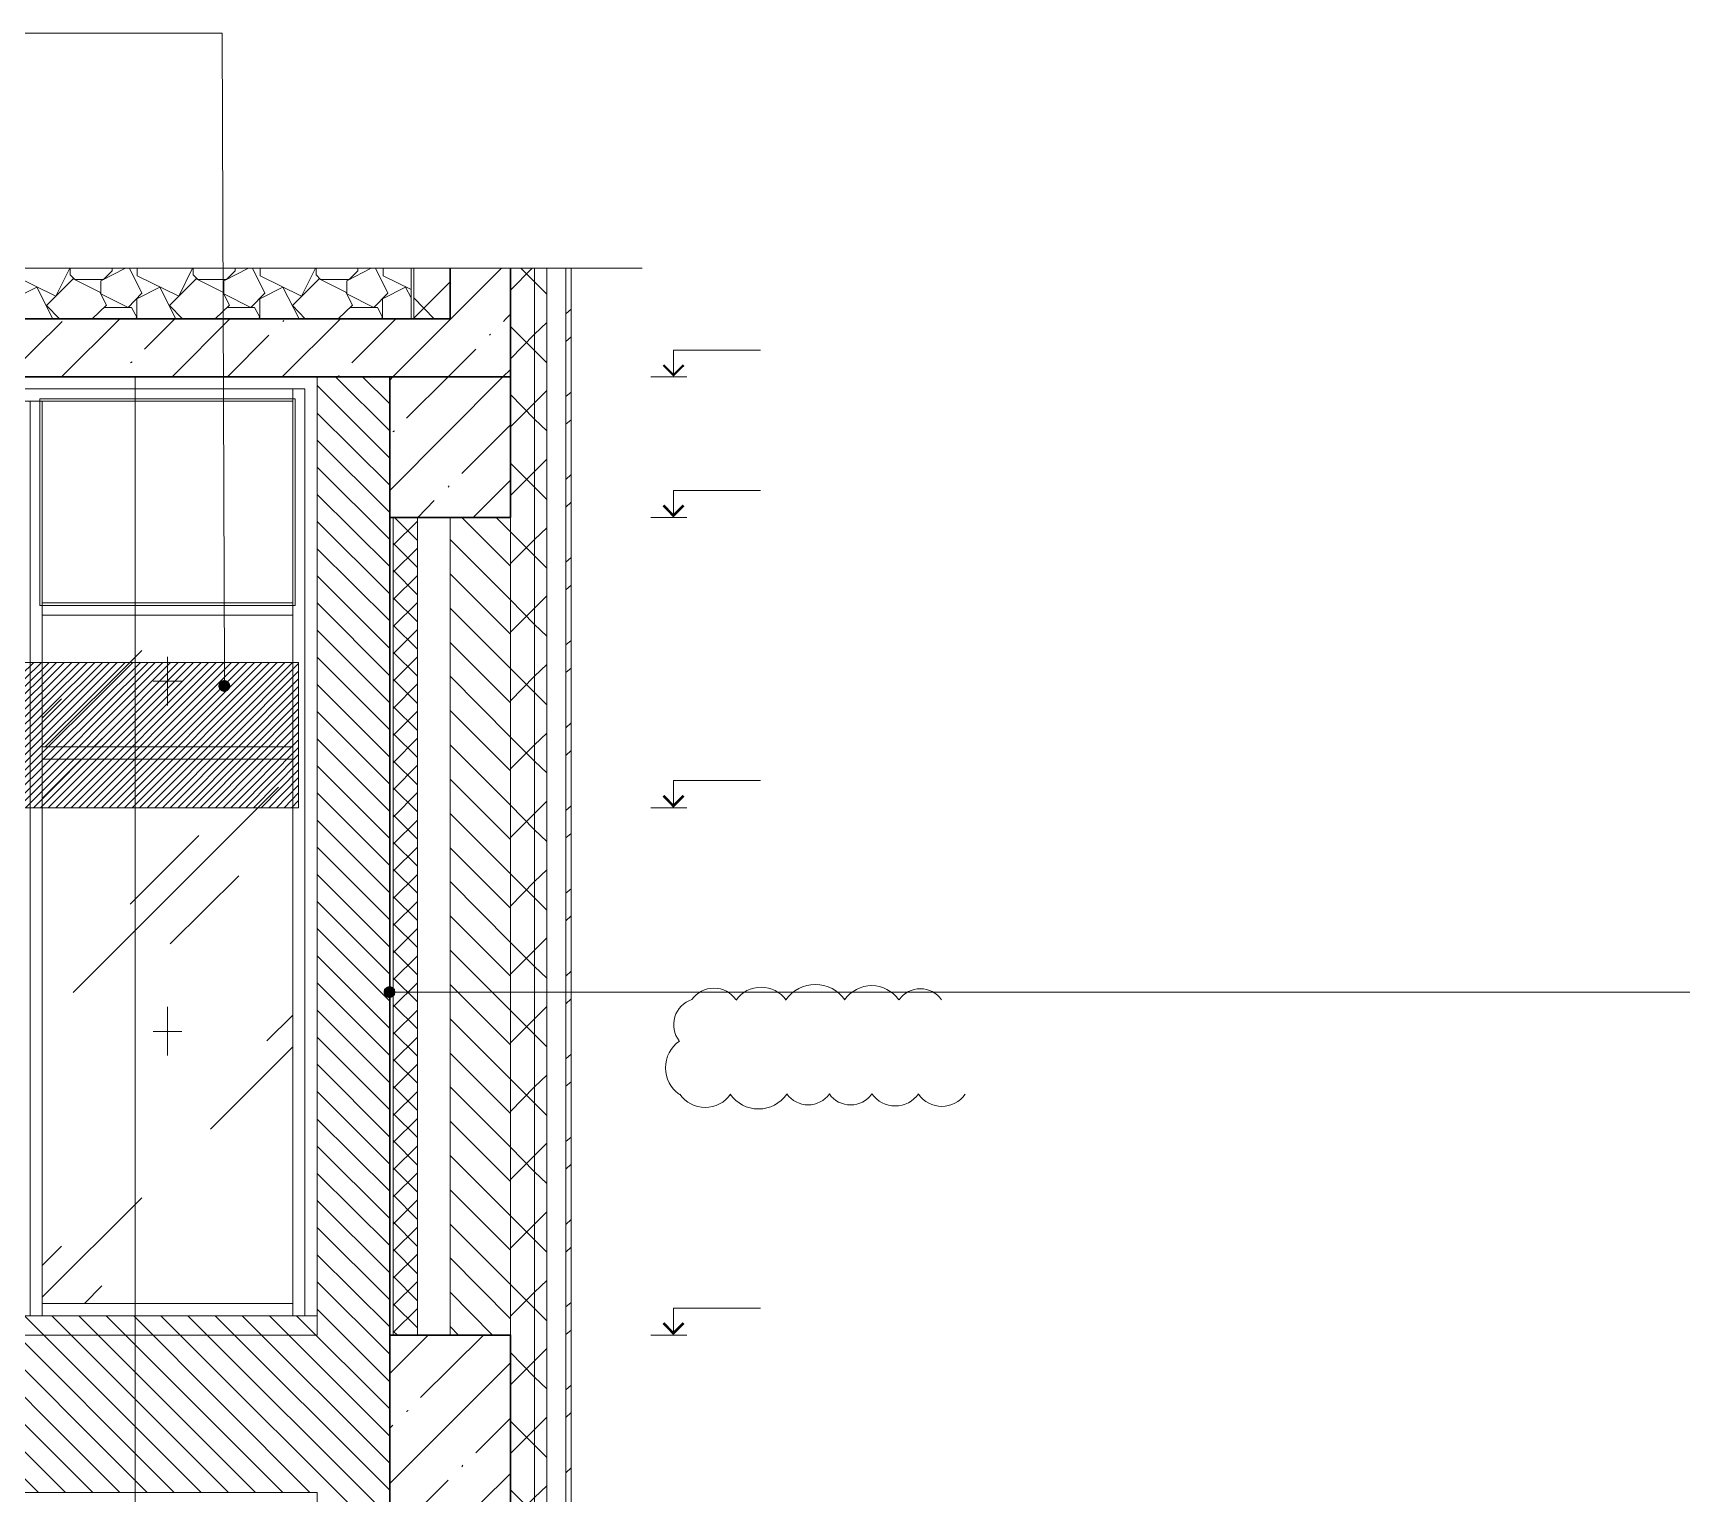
# Model space of a CAD drawing. Header units: millimetres. Extents: x -356862 to 418287, y 0 to 839748.
# Drawn here: x 350587 to 357436, y 800869 to 806908 of the extents above; entities that cross this region are included whole.
import ezdxf

# ---------------------------------------------------------------- set-up
doc = ezdxf.new("R2010")
doc.units = ezdxf.units.MM
doc.layers.add('PDF _Геометрия', color=7, linetype='Continuous', true_color=0xbababa)
doc.layers.add('PDF _Сплошная заливка', color=7, linetype='Continuous', true_color=0xf50000)

msp = doc.modelspace()

# ---------------------------------------------------------------- linework, layer by layer
at = {"layer": 'PDF _Геометрия', "color": 251, "lineweight": 20, "true_color": 0x545454}
for points in [[(351377.3534, 804234.7603), (351377.3534, 804260.1635), (351368.8856, 806908.4498), (351275.7405, 806908.4498), (346436.4259, 806908.4498)], [(352084.4098, 802943.4296), (352109.813, 802943.4296), (353360.9219, 802943.4296), (353454.0671, 802943.4296), (357436.0227, 802943.4296)]]:
    msp.add_lwpolyline(points, dxfattribs=at)
at = {"layer": 'PDF _Геометрия', "color": 7, "lineweight": 5}
for points in [[(353104.7727, 805936.7764), (353017.9784, 805936.7764), (346692.5751, 805936.7764), (346656.5872, 806080.728), (346582.4945, 805790.7078), (346546.5066, 805936.7764), (340221.1034, 805936.7764), (340134.309, 805936.7764)], [(352660.2163, 805936.7764), (352660.2163, 796505.8288)], [(352711.0227, 805936.7764), (352711.0227, 796505.8288)], [(352789.3493, 796505.8288), (352810.5187, 796505.8288), (352810.5187, 805936.7764)], [(344008.3009, 797405.5264), (344008.3009, 800875.1836), (351760.5187, 800875.1836)]]:
    msp.add_lwpolyline(points, dxfattribs=at)
at = {"layer": 'PDF _Геометрия', "color": 7, "lineweight": 30}
for points in [[(352310.9219, 805936.7764), (352310.9219, 805727.1998), (340221.1034, 805727.1998)], [(352560.7203, 805487.9861), (352560.7203, 805727.1998), (352560.7203, 805936.7764)], [(340221.1034, 805487.9861), (352061.1235, 805487.9861)]]:
    msp.add_lwpolyline(points, dxfattribs=at)
at = {"layer": 'PDF _Геометрия', "color": 8, "lineweight": 9, "true_color": 0x808080}
for points in [[(350509.4098, 805936.7764), (350509.4098, 805905.0224), (350680.8816, 805820.3449), (350738.0388, 805936.7764)], [(350831.184, 805727.1998), (350890.4582, 805784.357), (350862.938, 805837.2804), (350752.8574, 805892.3207), (350642.7768, 805782.2401), (350695.7001, 805727.1998)], [(350740.1558, 805936.7764), (350740.1558, 805909.2562), (350759.2082, 805890.2038), (350877.7566, 805890.2038), (350913.7445, 805926.1917), (350913.7445, 805936.7764)], [(350968.7848, 805936.7764), (350867.1719, 805883.853), (350867.1719, 805830.9296), (350979.3695, 805773.7724), (351036.5268, 805833.0465), (350985.7203, 805936.7764)], [(351017.4743, 805936.7764), (351017.4743, 805905.0224), (351188.9461, 805820.3449), (351246.1034, 805936.7764)], [(351339.2485, 805727.1998), (351398.5227, 805784.357), (351371.0026, 805837.2804), (351260.9219, 805892.3207), (351150.8413, 805782.2401), (351203.7647, 805727.1998)], [(351248.2203, 805936.7764), (351248.2203, 805909.2562), (351267.2727, 805890.2038), (351385.8211, 805890.2038), (351421.809, 805926.1917), (351421.809, 805936.7764)], [(351476.8493, 805936.7764), (351375.2364, 805883.853), (351375.2364, 805830.9296), (351487.434, 805773.7724), (351544.5913, 805833.0465), (351493.7848, 805936.7764)], [(351525.5388, 805936.7764), (351525.5388, 805905.0224), (351697.0106, 805820.3449), (351754.1679, 805936.7764)], [(351847.313, 805727.1998), (351906.5872, 805784.357), (351879.0671, 805837.2804), (351768.9864, 805892.3207), (351658.9058, 805782.2401), (351711.8292, 805727.1998)], [(351756.2848, 805936.7764), (351756.2848, 805909.2562), (351775.3372, 805890.2038), (351893.8856, 805890.2038), (351929.8735, 805926.1917), (351929.8735, 805936.7764)], [(351984.9138, 805936.7764), (351883.3009, 805883.853), (351883.3009, 805830.9296), (351995.4985, 805773.7724), (352052.6558, 805833.0465), (352001.8493, 805936.7764)], [(352150.0348, 805847.8651), (352033.6034, 805905.0224), (352033.6034, 805936.7764)], [(352061.1235, 805473.1675), (352073.8251, 805487.9861), (352313.0388, 805727.1998), (352522.6155, 805936.7764)], [(352160.6195, 805729.3167), (352310.9219, 805879.6191)], [(352560.7203, 805845.7482), (352649.6316, 805936.7764)], [(352711.0227, 805828.8127), (352660.2163, 805879.6191), (352603.059, 805936.7764)], [(350507.2929, 805727.1998), (350507.2929, 805809.7603), (350602.555, 805858.4498), (350668.18, 805727.1998)], [(351015.3574, 805727.1998), (351015.3574, 805809.7603), (351110.6195, 805858.4498), (351176.2445, 805727.1998)], [(351523.4219, 805727.1998), (351523.4219, 805809.7603), (351618.684, 805858.4498), (351686.4259, 805727.1998)], [(352031.4864, 805727.1998), (352031.4864, 805809.7603), (352126.7485, 805858.4498), (352150.0348, 805813.9941)], [(352245.2969, 805727.1998), (352160.6195, 805813.9941)], [(351011.1235, 805727.1998), (351015.3574, 805733.5506), (350994.188, 805773.7724), (350879.8735, 805773.7724)], [(351519.188, 805727.1998), (351523.4219, 805733.5506), (351502.2526, 805773.7724), (351387.938, 805773.7724)], [(352027.2526, 805727.1998), (352031.4864, 805733.5506), (352010.3171, 805773.7724), (351896.0026, 805773.7724)], [(352531.0832, 805716.6151), (352541.6679, 805727.1998), (352560.7203, 805746.2522)], [(352789.3493, 805748.3691), (352810.5187, 805767.4215)], [(350475.5388, 805487.9861), (350706.2848, 805716.6151)], [(350704.1679, 805487.9861), (350945.4985, 805727.1998)], [(351047.1114, 805602.3006), (351172.0106, 805727.1998)], [(351161.4259, 805487.9861), (351400.6397, 805727.1998)], [(351616.5671, 805487.9861), (351857.8977, 805727.1998)], [(351618.684, 805716.6151), (351622.9179, 805720.849)], [(351904.4703, 805545.1433), (352086.5268, 805727.1998)], [(352560.7203, 805562.0788), (352660.2163, 805663.6917), (352711.0227, 805712.3812)], [(352711.0227, 805545.1433), (352660.2163, 805595.9498), (352560.7203, 805695.4457)], [(351390.055, 805487.9861), (351561.5268, 805659.4578)], [(352130.9824, 805316.5143), (352302.4542, 805487.9861), (352416.7687, 805602.3006)], [(352473.9259, 805659.4578), (352478.1598, 805663.6917)], [(352789.3493, 805634.0546), (352810.5187, 805653.107)], [(350989.9542, 805545.1433), (350996.305, 805549.3772)], [(350932.7969, 805487.9861), (350934.9138, 805487.9861)], [(351847.313, 805487.9861), (351851.5469, 805492.2199)], [(352061.1235, 805018.0264), (352528.9663, 805487.9861), (352560.7203, 805517.6232)], [(352560.7203, 805280.5264), (352660.2163, 805380.0224), (352711.0227, 805430.8288)], [(352711.0227, 805263.5909), (352660.2163, 805312.2804), (352560.7203, 805413.8933)], [(352789.3493, 805405.4256), (352810.5187, 805424.478)], [(352073.8251, 805259.357), (352080.1759, 805263.5909)], [(352359.6114, 805087.8853), (352560.7203, 805288.9941)], [(352789.3493, 805291.1111), (352810.5187, 805310.1635)], [(352560.7203, 804996.857), (352660.2163, 805096.353), (352711.0227, 805147.1594)], [(352711.0227, 804979.9215), (352660.2163, 805030.728), (352560.7203, 805130.224)], [(352406.184, 804905.8288), (352560.7203, 805060.3651)], [(352789.3493, 805062.482), (352810.5187, 805083.6514)], [(352302.4542, 805030.728), (352306.688, 805037.0788)], [(352177.555, 804905.8288), (352245.2969, 804975.6877)], [(352789.3493, 804948.1675), (352810.5187, 804969.3369)], [(352560.7203, 804704.7199), (352359.6114, 804905.8288)], [(352711.0227, 804696.2522), (352660.2163, 804747.0586), (352560.7203, 804846.5546), (352501.4461, 804905.8288)], [(352560.7203, 804715.3046), (352660.2163, 804814.8006), (352711.0227, 804863.4901)], [(352711.0227, 804414.6998), (352660.2163, 804463.3893), (352560.7203, 804565.0022), (352310.9219, 804814.8006)], [(352789.3493, 804721.6554), (352810.5187, 804740.7078)], [(352560.7203, 804423.1675), (352310.9219, 804672.9659)], [(352560.7203, 804431.6353), (352660.2163, 804531.1312), (352711.0227, 804581.9377)], [(352789.3493, 804607.3409), (352810.5187, 804626.3933)], [(352711.0227, 804131.0304), (352660.2163, 804181.8369), (352560.7203, 804281.3328), (352310.9219, 804531.1312)], [(352560.7203, 804139.4982), (352310.9219, 804389.2965)], [(352789.3493, 804378.7119), (352810.5187, 804397.7643)], [(352560.7203, 804147.9659), (352660.2163, 804249.5788), (352711.0227, 804298.2683)], [(352711.0227, 803849.478), (352660.2163, 803898.1675), (352560.7203, 803997.6635), (352310.9219, 804249.5788)], [(352789.3493, 804264.3974), (352810.5187, 804283.4498)], [(352560.7203, 803857.9457), (352310.9219, 804107.7441)], [(352789.3493, 804035.7683), (352810.5187, 804056.9377)], [(352711.0227, 803565.8086), (352660.2163, 803614.4982), (352560.7203, 803716.1111), (352310.9219, 803965.9094)], [(352560.7203, 803866.4135), (352660.2163, 803965.9094), (352711.0227, 804014.599)], [(352789.3493, 803921.4538), (352810.5187, 803942.6232)], [(352560.7203, 803574.2764), (352310.9219, 803824.0748)], [(352711.0227, 803282.1393), (352660.2163, 803332.9457), (352560.7203, 803432.4417), (352310.9219, 803682.2401)], [(352560.7203, 803582.7441), (352660.2163, 803682.2401), (352711.0227, 803733.0465)], [(352789.3493, 803694.9417), (352810.5187, 803713.9941)], [(352789.3493, 803580.6272), (352810.5187, 803599.6796)], [(352560.7203, 803290.607), (352310.9219, 803540.4054)], [(352560.7203, 803299.0748), (352660.2163, 803400.6877), (352711.0227, 803449.3772)], [(352711.0227, 803000.5869), (352660.2163, 803049.2764), (352560.7203, 803148.7724), (352310.9219, 803400.6877)], [(352789.3493, 803351.9982), (352810.5187, 803371.0506)], [(352560.7203, 803009.0546), (352310.9219, 803258.853)], [(352789.3493, 803237.6836), (352810.5187, 803258.853)], [(352560.7203, 803017.5224), (352660.2163, 803117.0183), (352711.0227, 803167.8248)], [(352711.0227, 802716.9175), (352660.2163, 802767.724), (352560.7203, 802867.2199), (352310.9219, 803117.0183)], [(352789.3493, 803009.0546), (352810.5187, 803030.224)], [(352560.7203, 802725.3853), (352310.9219, 802975.1836)], [(352560.7203, 802733.853), (352660.2163, 802833.349), (352711.0227, 802884.1554)], [(352789.3493, 802894.7401), (352810.5187, 802915.9094)], [(352711.0227, 802433.2482), (352660.2163, 802484.0546), (352560.7203, 802583.5506), (352310.9219, 802833.349)], [(352560.7203, 802441.7159), (352310.9219, 802691.5143)], [(352789.3493, 802668.228), (352810.5187, 802687.2804)], [(352560.7203, 802450.1836), (352660.2163, 802551.7965), (352711.0227, 802600.4861)], [(352711.0227, 802151.6957), (352660.2163, 802200.3853), (352560.7203, 802301.9982), (352310.9219, 802551.7965)], [(352789.3493, 802553.9135), (352810.5187, 802572.9659)], [(352560.7203, 802160.1635), (352310.9219, 802409.9619)], [(352560.7203, 802168.6312), (352660.2163, 802268.1272), (352711.0227, 802318.9336)], [(352789.3493, 802325.2844), (352810.5187, 802344.3369)], [(352711.0227, 801868.0264), (352660.2163, 801918.8328), (352560.7203, 802018.3288), (352310.9219, 802268.1272)], [(352789.3493, 802210.9699), (352810.5187, 802232.1393)], [(352560.7203, 801876.4941), (352310.9219, 802126.2925)], [(352560.7203, 801884.9619), (352660.2163, 801984.4578), (352711.0227, 802035.2643)], [(352711.0227, 801584.357), (352660.2163, 801635.1635), (352560.7203, 801734.6594), (352310.9219, 801984.4578)], [(352789.3493, 801982.3409), (352810.5187, 802003.5103)], [(352560.7203, 801592.8248), (352310.9219, 801844.7401)], [(352789.3493, 801868.0264), (352810.5187, 801889.1957)], [(352486.6276, 801525.0828), (352310.9219, 801702.9054)], [(352560.7203, 801603.4094), (352660.2163, 801702.9054), (352711.0227, 801751.5949)], [(352789.3493, 801641.5143), (352810.5187, 801660.5667)], [(352344.7929, 801525.0828), (352310.9219, 801561.0707)], [(352061.1235, 801366.3127), (352219.8937, 801525.0828)], [(352188.1397, 801266.8167), (352448.5227, 801525.0828)], [(352789.3493, 801527.1998), (352810.5187, 801546.2522)], [(352560.7203, 801319.7401), (352660.2163, 801419.2361), (352711.0227, 801470.0425)], [(352711.0227, 801302.8046), (352660.2163, 801351.4941), (352560.7203, 801453.107)], [(352061.1235, 800911.1715), (352560.7203, 801410.7683)], [(352789.3493, 801298.5707), (352810.5187, 801317.6232)], [(352130.9824, 801209.6594), (352137.3332, 801213.8933)], [(352061.1235, 801139.8006), (352073.8251, 801152.5022)], [(352416.7687, 801038.1877), (352560.7203, 801182.1393)], [(352560.7203, 801036.0707), (352660.2163, 801135.5667), (352711.0227, 801186.3732)], [(352711.0227, 801019.1353), (352660.2163, 801069.9417), (352560.7203, 801169.4377)], [(352789.3493, 801184.2562), (352810.5187, 801205.4256)], [(352310.9219, 800705.8288), (352560.7203, 800953.5103)], [(352359.6114, 800981.0304), (352363.8453, 800987.3812)], [(352789.3493, 800955.6272), (352810.5187, 800976.7965)], [(352084.4098, 800705.8288), (352302.4542, 800925.9901)], [(352560.7203, 800754.5183), (352660.2163, 800854.0143), (352711.0227, 800902.7038)], [(352711.0227, 800735.4659), (352660.2163, 800786.2724), (352560.7203, 800885.7683)]]:
    msp.add_lwpolyline(points, dxfattribs=at)
at = {"layer": 'PDF _Геометрия', "color": 7, "lineweight": 20}
msp.add_lwpolyline([(352150.0348, 805727.1998), (352150.0348, 805936.7764)], dxfattribs=at)
at = {"layer": 'PDF _Геометрия', "color": 7, "lineweight": 9}
for points in [[(352160.6195, 805727.1998), (352160.6195, 805936.7764)], [(352560.7203, 805727.1998), (352560.7203, 796505.8288), (352789.3493, 796505.8288), (352789.3493, 805936.7764)], [(351760.5187, 805487.9861), (351760.5187, 801525.0828)], [(352310.9219, 804905.8288), (352310.9219, 801525.0828)], [(352560.7203, 801525.0828), (352560.7203, 804905.8288)], [(351760.5187, 800875.1836), (351760.5187, 797325.0828), (351760.5187, 797405.5264), (344008.3009, 797405.5264), (344008.3009, 797325.0828), (351760.5187, 797325.0828)]]:
    msp.add_lwpolyline(points, dxfattribs=at)
at = {"layer": 'PDF _Геометрия', "color": 112, "lineweight": 5, "true_color": 0x00b85c}
for points in [[(353233.9058, 805487.9861), (353233.9058, 805598.0667), (353593.7848, 805598.0667)], [(353140.7606, 805487.9861), (353288.9461, 805487.9861)], [(353233.9058, 804905.8288), (353233.9058, 805018.0264), (353593.7848, 805018.0264)], [(353140.7606, 804905.8288), (353288.9461, 804905.8288)], [(353233.9058, 803705.5264), (353233.9058, 803817.724), (353593.7848, 803817.724)], [(353140.7606, 803705.5264), (353288.9461, 803705.5264)], [(353233.9058, 801525.0828), (353233.9058, 801637.2804), (353593.7848, 801637.2804)], [(353140.7606, 801525.0828), (353288.9461, 801525.0828)]]:
    msp.add_lwpolyline(points, dxfattribs=at)
at = {"layer": 'PDF _Геометрия', "color": 112, "lineweight": 0, "true_color": 0x00b85c}
for points, const_width in [([(353276.2445, 805535.6171), (353233.9058, 805494.3369), (353192.6255, 805535.6171)], 8.9814), ([(353276.2445, 804955.5768), (353233.9058, 804913.2381), (353192.6255, 804955.5768)], 10.4783), ([(353276.2445, 803755.2744), (353233.9058, 803712.9357), (353192.6255, 803755.2744)], 10.4783), ([(353276.2445, 801574.8308), (353233.9058, 801532.4921), (353192.6255, 801574.8308)], 10.4783)]:
    msp.add_lwpolyline(points, dxfattribs=dict(at, const_width=const_width))
at = {"layer": 'PDF _Геометрия', "color": 161, "lineweight": 9, "true_color": 0x7f9fff}
for points in [[(341520.9018, 801525.0828), (341520.9018, 800875.1836), (343508.7042, 800875.1836), (343508.7042, 797405.5264), (341520.9018, 797405.5264), (341520.9018, 796675.1836), (351991.2647, 796675.1836), (351991.2647, 798004.6191), (352061.1235, 798004.6191), (352061.1235, 800705.8288), (352061.1235, 801525.0828), (352061.1235, 804905.8288), (352061.1235, 805487.9861), (351760.5187, 805487.9861), (351760.5187, 801605.5264), (344008.3009, 801605.5264), (344008.3009, 805487.9861), (343508.7042, 805487.9861), (343508.7042, 801605.5264), (341520.9018, 801605.5264)], [(352075.9421, 801525.0828), (352175.438, 801525.0828), (352175.438, 804905.8288), (352075.9421, 804905.8288)], [(344008.3009, 800875.1836), (351760.5187, 800875.1836), (351760.5187, 797405.5264), (344008.3009, 797405.5264)]]:
    msp.add_lwpolyline(points, close=True, dxfattribs=at)
at = {"layer": 'PDF _Геометрия', "color": 252, "lineweight": 18, "true_color": 0x989898}
msp.add_lwpolyline([(351009.0066, 797159.9619), (351009.0066, 805487.9861)], dxfattribs=at)
at = {"layer": 'PDF _Геометрия', "color": 161, "lineweight": 9, "true_color": 0x7f9fff}
for points in [[(352061.1235, 805263.5909), (351836.7284, 805487.9861)], [(352061.1235, 805375.7885), (351948.9259, 805487.9861)], [(352061.1235, 805151.3933), (351760.5187, 805451.9982)], [(352061.1235, 805039.1957), (351760.5187, 805337.6836)], [(352061.1235, 804926.9982), (351760.5187, 805225.4861)], [(352061.1235, 804814.8006), (351760.5187, 805113.2885)], [(352061.1235, 804702.603), (351760.5187, 805001.0909)], [(352061.1235, 804590.4054), (351760.5187, 804888.8933)], [(352078.059, 804905.8288), (352075.9421, 804903.7119)], [(352175.438, 804891.0103), (352075.9421, 804791.5143)], [(352175.438, 804810.5667), (352080.1759, 804905.8288)], [(352061.1235, 804478.2078), (351760.5187, 804776.6957)], [(352175.438, 804698.3691), (352075.9421, 804799.982)], [(352175.438, 804778.8127), (352075.9421, 804679.3167)], [(352061.1235, 804363.8933), (351760.5187, 804664.4982)], [(352175.438, 804586.1715), (352075.9421, 804687.7844)], [(352175.438, 804666.6151), (352075.9421, 804567.1191)], [(352175.438, 804473.974), (352075.9421, 804573.4699)], [(352061.1235, 804251.6957), (351760.5187, 804552.3006)], [(352175.438, 804554.4175), (352075.9421, 804454.9215)], [(352061.1235, 804139.4982), (351760.5187, 804440.103)], [(352175.438, 804361.7764), (352075.9421, 804461.2724)], [(352175.438, 804442.2199), (352075.9421, 804342.724)], [(352061.1235, 804027.3006), (351760.5187, 804327.9054)], [(352175.438, 804249.5788), (352075.9421, 804349.0748)], [(352175.438, 804330.0224), (352075.9421, 804228.4094)], [(352175.438, 804137.3812), (352075.9421, 804236.8772)], [(352061.1235, 803915.103), (351760.5187, 804215.7078)], [(352175.438, 804217.8248), (352075.9421, 804116.2119)], [(352061.1235, 803802.9054), (351760.5187, 804103.5103)], [(352175.438, 804025.1836), (352075.9421, 804124.6796)], [(352175.438, 804105.6272), (352075.9421, 804004.0143)], [(352061.1235, 803690.7078), (351760.5187, 803991.3127)], [(352175.438, 803912.9861), (352075.9421, 804012.482)], [(352175.438, 803993.4296), (352075.9421, 803891.8167)], [(352175.438, 803800.7885), (352075.9421, 803900.2844)], [(352061.1235, 803578.5103), (351760.5187, 803879.1151)], [(352175.438, 803881.232), (352075.9421, 803779.6191)], [(352061.1235, 803466.3127), (351760.5187, 803766.9175)], [(352175.438, 803688.5909), (352075.9421, 803788.0869)], [(352175.438, 803769.0344), (352075.9421, 803667.4215)], [(352061.1235, 803354.1151), (351760.5187, 803654.7199)], [(352175.438, 803576.3933), (352075.9421, 803675.8893)], [(352175.438, 803654.7199), (352075.9421, 803555.224)], [(352061.1235, 803241.9175), (351760.5187, 803542.5224)], [(352175.438, 803464.1957), (352075.9421, 803563.6917)], [(352175.438, 803542.5224), (352075.9421, 803443.0264)], [(352061.1235, 803129.7199), (351760.5187, 803430.3248)], [(352175.438, 803351.9982), (352075.9421, 803451.4941)], [(352175.438, 803430.3248), (352075.9421, 803330.8288)], [(352175.438, 803239.8006), (352075.9421, 803339.2965)], [(352061.1235, 803017.5224), (351760.5187, 803318.1272)], [(352175.438, 803318.1272), (352075.9421, 803218.6312)], [(352061.1235, 802905.3248), (351760.5187, 803205.9296)], [(352175.438, 803127.603), (352075.9421, 803227.099)], [(352175.438, 803205.9296), (352075.9421, 803106.4336)], [(352061.1235, 802793.1272), (351760.5187, 803093.732)], [(352175.438, 803015.4054), (352075.9421, 803114.9014)], [(352175.438, 803093.732), (352075.9421, 802994.2361)], [(352175.438, 802903.2078), (352075.9421, 803002.7038)], [(352061.1235, 802680.9296), (351760.5187, 802981.5344)], [(352175.438, 802981.5344), (352075.9421, 802882.0385)], [(352061.1235, 802568.732), (351760.5187, 802869.3369)], [(352175.438, 802791.0103), (352075.9421, 802890.5062)], [(352175.438, 802869.3369), (352075.9421, 802769.8409)], [(352061.1235, 802456.5344), (351760.5187, 802757.1393)], [(352175.438, 802678.8127), (352075.9421, 802778.3086)], [(352175.438, 802757.1393), (352075.9421, 802657.6433)], [(352175.438, 802566.6151), (352075.9421, 802666.1111)], [(352061.1235, 802344.3369), (351760.5187, 802644.9417)], [(352175.438, 802644.9417), (352075.9421, 802545.4457)], [(352061.1235, 802232.1393), (351760.5187, 802532.7441)], [(352175.438, 802454.4175), (352075.9421, 802553.9135)], [(352175.438, 802532.7441), (352075.9421, 802433.2482)], [(352061.1235, 802119.9417), (351760.5187, 802418.4296)], [(352175.438, 802342.2199), (352075.9421, 802441.7159)], [(352175.438, 802420.5465), (352075.9421, 802321.0506)], [(352175.438, 802227.9054), (352075.9421, 802329.5183)], [(352061.1235, 802007.7441), (351760.5187, 802306.232)], [(352175.438, 802308.349), (352075.9421, 802208.853)], [(352061.1235, 801895.5465), (351760.5187, 802194.0344)], [(352175.438, 802115.7078), (352075.9421, 802217.3207)], [(352175.438, 802196.1514), (352075.9421, 802096.6554)], [(352175.438, 802003.5103), (352075.9421, 802105.1232)], [(352061.1235, 801783.349), (351760.5187, 802081.8369)], [(352175.438, 802083.9538), (352075.9421, 801984.4578)], [(352061.1235, 801671.1514), (351760.5187, 801969.6393)], [(352175.438, 801891.3127), (352075.9421, 801992.9256)], [(352175.438, 801971.7562), (352075.9421, 801872.2603)], [(352061.1235, 801558.9538), (351760.5187, 801857.4417)], [(352175.438, 801779.1151), (352075.9421, 801880.728)], [(352175.438, 801859.5586), (352075.9421, 801760.0627)], [(352175.438, 801666.9175), (352075.9421, 801768.5304)], [(352061.1235, 801446.7562), (351760.5187, 801745.2441)], [(352175.438, 801747.3611), (352075.9421, 801647.8651)], [(352061.1235, 801332.4417), (351760.5187, 801633.0465)], [(352175.438, 801554.7199), (352075.9421, 801654.2159)], [(352175.438, 801635.1635), (352075.9421, 801535.6675)], [(350608.9058, 800875.1836), (349878.563, 801605.5264)], [(350721.1034, 800875.1836), (349990.7606, 801605.5264)], [(350833.3009, 800875.1836), (350102.9582, 801605.5264)], [(350945.4985, 800875.1836), (350215.1558, 801605.5264)], [(351057.6961, 800875.1836), (350327.3534, 801605.5264)], [(351169.8937, 800875.1836), (350439.5509, 801605.5264)], [(351282.0913, 800875.1836), (350551.7485, 801605.5264)], [(351394.2888, 800875.1836), (350663.9461, 801605.5264)], [(351506.4864, 800875.1836), (350776.1437, 801605.5264)], [(351618.684, 800875.1836), (350888.3413, 801605.5264)], [(351730.8816, 800875.1836), (351002.6558, 801605.5264)], [(352061.1235, 800659.2562), (351114.8534, 801605.5264)], [(352061.1235, 800771.4538), (351227.0509, 801605.5264)], [(352061.1235, 800883.6514), (351339.2485, 801605.5264)], [(352061.1235, 800995.849), (351451.4461, 801605.5264)], [(352061.1235, 801108.0465), (351563.6437, 801605.5264)], [(352061.1235, 801220.2441), (351675.8413, 801605.5264)], [(352092.8776, 801525.0828), (352075.9421, 801542.0183)]]:
    msp.add_lwpolyline(points, dxfattribs=at)
at = {"layer": 'PDF _Геометрия', "color": 7, "lineweight": 30}
for points in [[(352061.1235, 805487.9861), (352061.1235, 804905.8288), (352560.7203, 804905.8288), (352560.7203, 805487.9861)], [(352061.1235, 801525.0828), (352061.1235, 800705.8288), (352560.7203, 800705.8288), (352560.7203, 801525.0828)]]:
    msp.add_lwpolyline(points, close=True, dxfattribs=at)
at = {"layer": 'PDF _Геометрия', "color": 252, "lineweight": 5, "true_color": 0x989898}
for points in [[(345170.4985, 805437.1796), (346256.4864, 805437.1796), (347342.4743, 805437.1796), (348426.3453, 805437.1796), (349512.3332, 805437.1796), (350598.3211, 805437.1796), (351661.0227, 805437.1796), (351661.0227, 805386.3732), (350598.3211, 805386.3732), (349512.3332, 805386.3732), (348426.3453, 805386.3732), (347342.4743, 805386.3732), (346256.4864, 805386.3732), (345170.4985, 805386.3732), (344059.1074, 805386.3732), (344059.1074, 805437.1796)], [(351709.7122, 804526.8974), (351709.7122, 803932.0385), (351709.7122, 801605.5264), (351661.0227, 801605.5264), (351661.0227, 803932.0385), (351661.0227, 804526.8974), (351661.0227, 805437.1796), (351709.7122, 805437.1796)], [(350623.7243, 804526.8974), (350623.7243, 803932.0385), (350623.7243, 801605.5264), (350575.0348, 801605.5264), (350575.0348, 803932.0385), (350575.0348, 804526.8974), (350575.0348, 805386.3732), (350623.7243, 805386.3732)], [(351661.0227, 804552.3006), (351661.0227, 804501.4941), (350623.7243, 804501.4941), (350623.7243, 804552.3006)], [(351661.0227, 803957.4417), (351661.0227, 803906.6353), (350623.7243, 803906.6353), (350623.7243, 803957.4417)], [(350623.7243, 801605.5264), (350623.7243, 801656.3328), (351661.0227, 801656.3328), (351661.0227, 801605.5264)]]:
    msp.add_lwpolyline(points, close=True, dxfattribs=at)
at = {"layer": 'PDF _Геометрия', "color": 7, "lineweight": 5}
msp.add_lwpolyline([(350615.2566, 804541.7159), (351669.4905, 804541.7159), (351669.4905, 805396.9578), (350615.2566, 805396.9578)], close=True, dxfattribs=at)
at = {"layer": 'PDF _Геометрия', "color": 161, "lineweight": 30, "true_color": 0x7f9fff}
msp.add_lwpolyline([(352061.1235, 804905.8288), (352061.1235, 801525.0828)], dxfattribs=at)
at = {"layer": 'PDF _Геометрия', "color": 254, "lineweight": 9, "true_color": 0xdcdcdc}
for points in [[(350484.0066, 804203.0062), (350589.8534, 804306.7361)], [(350484.0066, 804171.2522), (350621.6074, 804306.7361)], [(350484.0066, 804139.4982), (350653.3614, 804306.7361)], [(350484.0066, 804107.7441), (350682.9985, 804306.7361)], [(350484.0066, 804075.9901), (350714.7526, 804306.7361)], [(350484.0066, 804044.2361), (350746.5066, 804306.7361)], [(350484.0066, 804012.482), (350778.2606, 804306.7361)], [(350484.0066, 803982.8449), (350810.0147, 804306.7361)], [(350484.0066, 803951.0909), (350841.7687, 804306.7361)], [(350484.0066, 803919.3369), (350873.5227, 804306.7361)], [(350484.0066, 803887.5828), (350903.1598, 804306.7361)], [(350484.0066, 803855.8288), (350934.9138, 804306.7361)], [(350484.0066, 803824.0748), (350966.6679, 804306.7361)], [(350484.0066, 803792.3207), (350998.4219, 804306.7361)], [(350484.0066, 803762.6836), (351030.1759, 804306.7361)], [(350484.0066, 803730.9296), (351061.93, 804306.7361)], [(350492.4743, 803705.5264), (351091.5671, 804306.7361)], [(350524.2284, 803705.5264), (351123.3211, 804306.7361)], [(350555.9824, 803705.5264), (351155.0751, 804306.7361)], [(350587.7364, 803705.5264), (351186.8292, 804306.7361)], [(350617.3735, 803705.5264), (351218.5832, 804306.7361)], [(350649.1276, 803705.5264), (351250.3372, 804306.7361)], [(350680.8816, 803705.5264), (351282.0913, 804306.7361)], [(350712.6356, 803705.5264), (351311.7284, 804306.7361)], [(350744.3897, 803705.5264), (351343.4824, 804306.7361)], [(350776.1437, 803705.5264), (351375.2364, 804306.7361)], [(350805.7808, 803705.5264), (351406.9905, 804306.7361)], [(350837.5348, 803705.5264), (351438.7445, 804306.7361)], [(350869.2888, 803705.5264), (351470.4985, 804306.7361)], [(350901.0429, 803705.5264), (351502.2526, 804306.7361)], [(350932.7969, 803705.5264), (351531.8897, 804306.7361)], [(350964.5509, 803705.5264), (351563.6437, 804306.7361)], [(350996.305, 803705.5264), (351595.3977, 804306.7361)], [(351025.9421, 803705.5264), (351627.1518, 804306.7361)], [(351057.6961, 803705.5264), (351658.9058, 804306.7361)], [(351089.4501, 803705.5264), (351684.309, 804302.5022)], [(351121.2042, 803705.5264), (351684.309, 804270.7482)], [(351152.9582, 803705.5264), (351684.309, 804238.9941)], [(351184.7122, 803705.5264), (351684.309, 804207.2401)], [(351216.4663, 803705.5264), (351684.309, 804175.4861)], [(351246.1034, 803705.5264), (351684.309, 804143.732)], [(351277.8574, 803705.5264), (351684.309, 804114.0949)], [(351309.6114, 803705.5264), (351684.309, 804082.3409)], [(351341.3655, 803705.5264), (351684.309, 804050.5869)], [(351373.1195, 803705.5264), (351684.309, 804018.8328)], [(351404.8735, 803705.5264), (351684.309, 803987.0788)], [(351436.6276, 803705.5264), (351684.309, 803955.3248)], [(351466.2647, 803705.5264), (351684.309, 803925.6877)], [(351498.0187, 803705.5264), (351684.309, 803893.9336)], [(351529.7727, 803705.5264), (351684.309, 803862.1796)], [(351561.5268, 803705.5264), (351684.309, 803830.4256)], [(351593.2808, 803705.5264), (351684.309, 803798.6715)], [(351625.0348, 803705.5264), (351684.309, 803766.9175)], [(351654.6719, 803705.5264), (351684.309, 803735.1635)]]:
    msp.add_lwpolyline(points, dxfattribs=at)
at = {"layer": 'PDF _Геометрия', "color": 142, "lineweight": 9, "true_color": 0x008ab8}
msp.add_lwpolyline([(350484.0066, 803705.5264), (351684.309, 803705.5264), (351684.309, 804306.7361), (350484.0066, 804306.7361)], close=True, dxfattribs=at)
at = {"layer": 'PDF _Геометрия', "color": 254, "lineweight": 5, "true_color": 0xdcdcdc}
for points in [[(350636.4259, 803957.4417), (351036.5268, 804355.4256)], [(351142.3735, 804330.0224), (351142.3735, 804128.9135)], [(351083.0993, 804228.4094), (351201.6477, 804228.4094)], [(350623.7243, 804075.9901), (350704.1679, 804156.4336)], [(350837.5348, 803957.4417), (350871.4058, 803991.3127)], [(350623.7243, 803743.6312), (350786.7284, 803906.6353)], [(350752.8574, 802941.3127), (351601.7485, 803790.2038)], [(350987.8372, 803307.5425), (351271.5066, 803591.2119)], [(351152.9582, 803142.4215), (351436.6276, 803423.974)], [(351142.3735, 802882.0385), (351142.3735, 802680.9296)], [(351553.059, 802742.3207), (351661.0227, 802848.1675)], [(351083.0993, 802780.4256), (351201.6477, 802780.4256)], [(351320.1961, 802376.0909), (351661.0227, 802716.9175)], [(350623.7243, 801681.7361), (351036.5268, 802092.4215)], [(350623.7243, 801812.9861), (350704.1679, 801893.4296)], [(350799.43, 801656.3328), (350871.4058, 801728.3086)]]:
    msp.add_lwpolyline(points, dxfattribs=at)
at = {"layer": 'PDF _Геометрия', "color": 1, "lineweight": 20}
for points in [[(353492.4952, 802912.3489, 0.52053993), (353310.421, 802912.3489, 0.520570489), (353258.0885, 802741.6388)], [(353703.4224, 802522.6485, 0.520540063), (353878.5605, 802522.6485, 0.520540063), (354054.2726, 802522.6485, 0.520540103), (354247.1226, 802522.9299)]]:
    msp.add_lwpolyline(points, format="xyb", dxfattribs=at)
at = {"layer": 'PDF _Геометрия', "color": 7, "lineweight": 9}
msp.add_lwpolyline([(344008.3009, 801525.0828), (344008.3009, 801605.5264), (351760.5187, 801605.5264), (351760.5187, 801525.0828)], close=True, dxfattribs=at)
at = {"layer": 'PDF _Геометрия', "color": 1, "lineweight": 20}
for centre, radius, start, end in [((353596.2248, 802838.0157), 125.9577, 35.00244799, 144.99755201), ((353820.6286, 802825.3097), 149.244, 35.00244954, 144.99755046), ((354053.5001, 802833.7775), 136.5424, 35.00244322, 144.99755678), ((354254.6154, 802850.7173), 106.9052, 35.00243323, 144.99756677), ((353335.8309, 802630.5474), 134.4254, 125.00243875, 234.99756125), ((353365.468, 802594.5573), 128.0746, 215.00244534, 324.99755466), ((353585.638, 802603.0251), 142.8931, 215.00244579, 324.99755421), ((354343.531, 802588.2043), 117.4899, 215.00242959, 324.99757041)]:
    msp.add_arc(centre, radius, start, end, dxfattribs=at)
at = {"layer": 'PDF _Сплошная заливка', "color": 251, "true_color": 0x545454, "transparency": 33554559}
for points in [[(351364.6518, 804230.5264), (351377.3534, 804209.357), (351356.184, 804222.0586)], [(351377.3534, 804234.7603), (351364.6518, 804230.5264), (351377.3534, 804209.357)], [(351377.3534, 804209.357), (351390.055, 804230.5264), (351377.3534, 804234.7603)], [(351398.5227, 804222.0586), (351377.3534, 804209.357), (351390.055, 804230.5264)], [(351377.3534, 804209.357), (351356.184, 804222.0586), (351351.9501, 804209.357)], [(351351.9501, 804209.357), (351356.184, 804196.6554), (351377.3534, 804209.357)], [(351356.184, 804196.6554), (351377.3534, 804209.357), (351364.6518, 804188.1877)], [(351377.3534, 804209.357), (351364.6518, 804188.1877), (351377.3534, 804183.9538)], [(351402.7566, 804209.357), (351398.5227, 804222.0586), (351377.3534, 804209.357)], [(351377.3534, 804183.9538), (351390.055, 804188.1877), (351377.3534, 804209.357)], [(351390.055, 804188.1877), (351377.3534, 804209.357), (351398.5227, 804196.6554)], [(351377.3534, 804209.357), (351398.5227, 804196.6554), (351402.7566, 804209.357)], [(352061.1235, 802943.4296), (352037.8372, 802956.1312), (352035.7203, 802943.4296)], [(352035.7203, 802943.4296), (352037.8372, 802930.728), (352061.1235, 802943.4296)], [(352048.4219, 802964.599), (352061.1235, 802943.4296), (352037.8372, 802956.1312)], [(352037.8372, 802930.728), (352061.1235, 802943.4296), (352048.4219, 802922.2603)], [(352061.1235, 802968.8328), (352048.4219, 802964.599), (352061.1235, 802943.4296)], [(352061.1235, 802943.4296), (352048.4219, 802922.2603), (352061.1235, 802918.0264)], [(352061.1235, 802943.4296), (352071.7082, 802964.599), (352061.1235, 802968.8328)], [(352082.2929, 802956.1312), (352061.1235, 802943.4296), (352071.7082, 802964.599)], [(352084.4098, 802943.4296), (352082.2929, 802956.1312), (352061.1235, 802943.4296)], [(352061.1235, 802918.0264), (352071.7082, 802922.2603), (352061.1235, 802943.4296)], [(352071.7082, 802922.2603), (352061.1235, 802943.4296), (352082.2929, 802930.728)], [(352061.1235, 802943.4296), (352082.2929, 802930.728), (352084.4098, 802943.4296)]]:
    msp.add_solid(points, dxfattribs=at)

doc.saveas('drawing.dxf')
